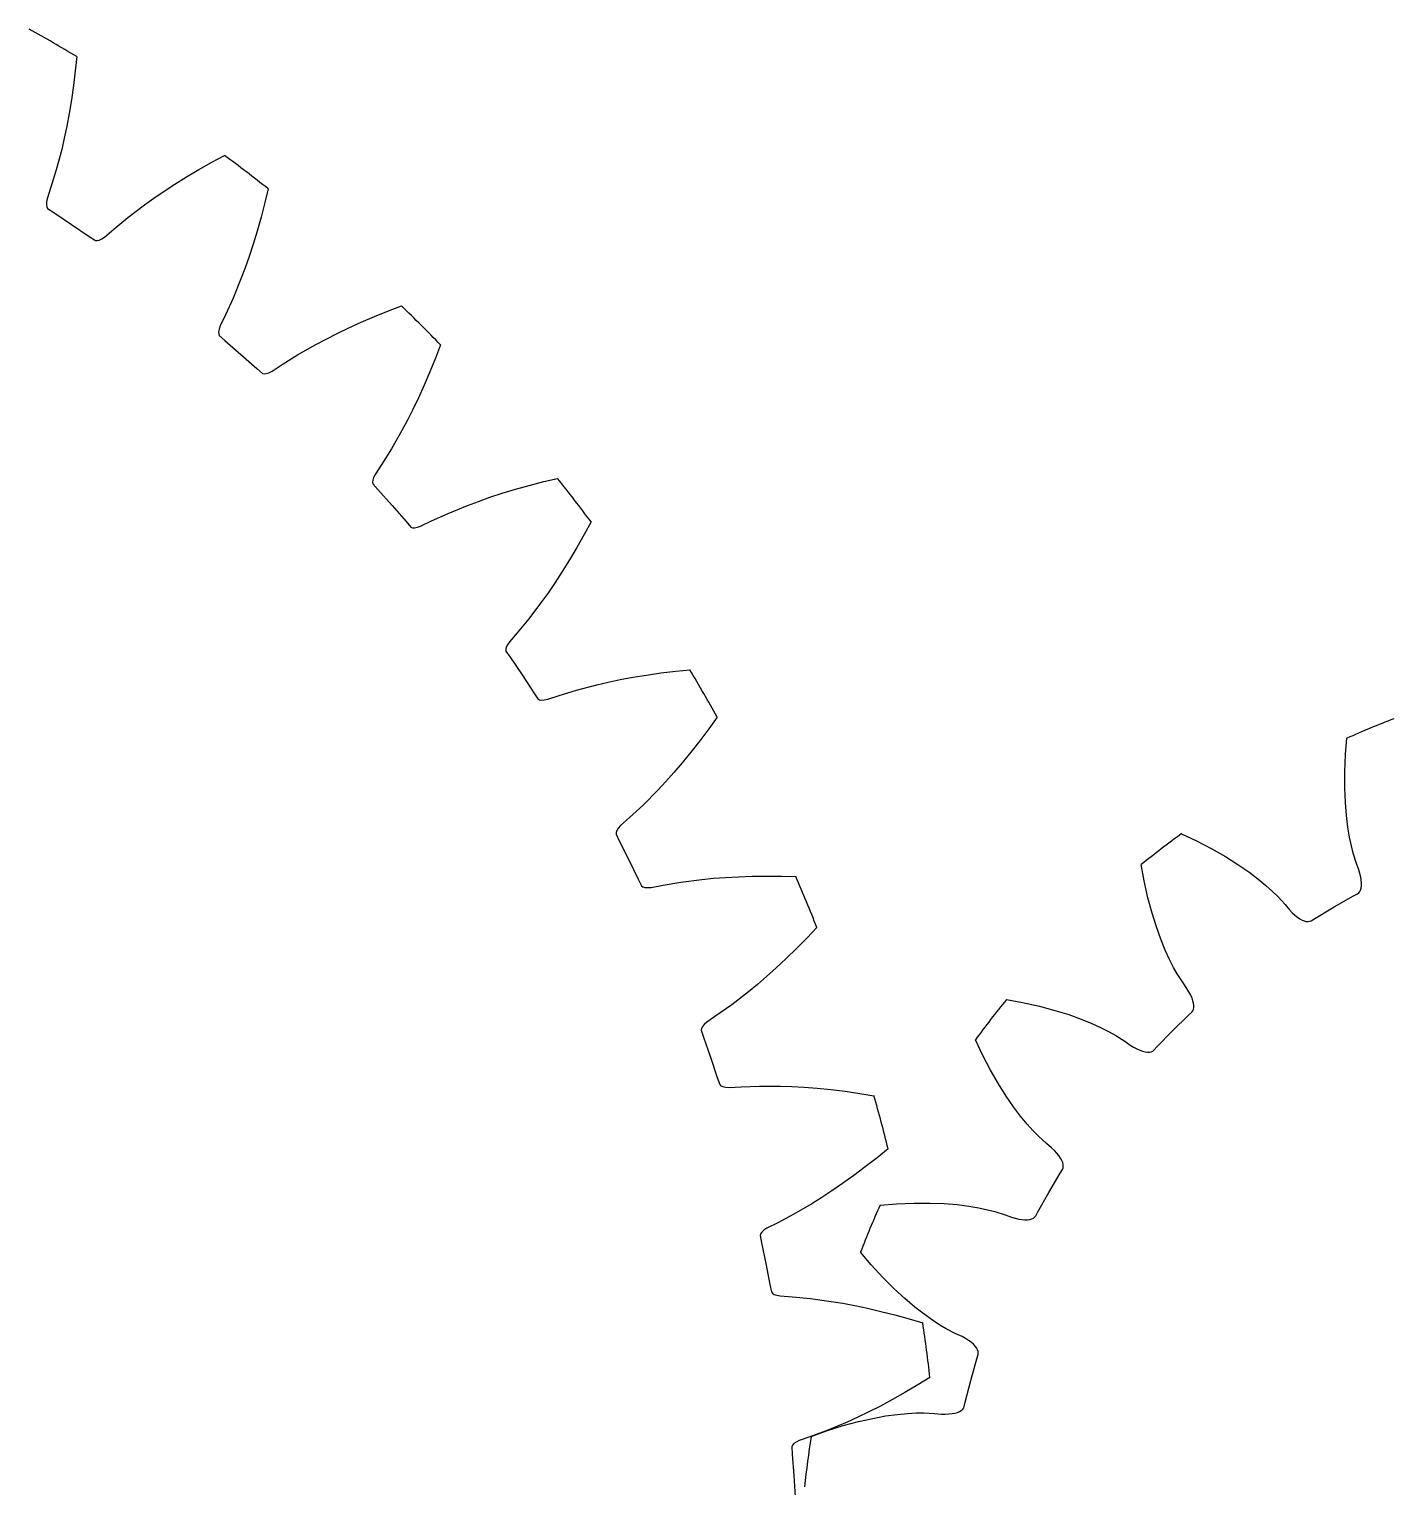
# Model space of a CAD drawing. Extents: x -37 to 73, y -37 to 37.
# Drawn here: x 18.25 to 47.04, y 2.01 to 32.76 of the extents above; entities that cross this region are included whole.
import ezdxf

# ---------------------------------------------------------------- set-up
doc = ezdxf.new("R2010")
doc.units = 0

msp = doc.modelspace()

# ---------------------------------------------------------------- linework, layer by layer
at = {"layer": 'layer0'}
for p, q in [((46.016, 17.458), (46.045, 17.804)), ((46, 17.092), (46.016, 17.458)), ((46, 16.757), (46, 17.092)), ((46.013, 16.451), (46, 16.757)), ((46.035, 16.176), (46.013, 16.451)), ((46.066, 15.931), (46.035, 16.176)), ((42.559, 15.791), (42.873, 15.643)), ((46.102, 15.717), (46.066, 15.931)), ((46.141, 15.534), (46.102, 15.717)), ((42.873, 15.643), (43.197, 15.474)), ((43.197, 15.474), (43.488, 15.306)), ((46.18, 15.38), (46.141, 15.534)), ((46.249, 15.164), (46.18, 15.38)), ((41.77, 14.797), (41.708, 15.138)), ((43.488, 15.306), (43.747, 15.143)), ((43.747, 15.143), (43.974, 14.986)), ((46.299, 15.029), (46.249, 15.164)), ((41.849, 14.44), (41.77, 14.797)), ((43.974, 14.986), (44.17, 14.837)), ((44.17, 14.837), (44.338, 14.699)), ((46.322, 14.95), (46.299, 15.029)), ((46.339, 14.876), (46.322, 14.95)), ((46.35, 14.809), (46.339, 14.876)), ((46.354, 14.747), (46.35, 14.809)), ((44.338, 14.699), (44.477, 14.573)), ((44.477, 14.573), (44.59, 14.463)), ((44.59, 14.463), (44.743, 14.295)), ((45.775, 14.246), (46.188, 14.477)), ((46.188, 14.477), (46.269, 14.52)), ((46.269, 14.52), (46.295, 14.54)), ((46.295, 14.54), (46.317, 14.568)), ((46.317, 14.568), (46.334, 14.602)), ((46.334, 14.602), (46.346, 14.644)), ((46.346, 14.644), (46.353, 14.692)), ((46.353, 14.692), (46.354, 14.747)), ((41.936, 14.115), (41.849, 14.44)), ((44.743, 14.295), (44.835, 14.184)), ((44.835, 14.184), (44.892, 14.124)), ((45.369, 14.004), (45.775, 14.246)), ((42.027, 13.823), (41.936, 14.115)), ((44.892, 14.124), (44.947, 14.073)), ((44.947, 14.073), (45.001, 14.03)), ((45.001, 14.03), (45.051, 13.995)), ((45.051, 13.995), (45.1, 13.969)), ((45.1, 13.969), (45.145, 13.95)), ((45.145, 13.95), (45.187, 13.94)), ((45.187, 13.94), (45.226, 13.938)), ((45.226, 13.938), (45.26, 13.943)), ((45.26, 13.943), (45.29, 13.955)), ((45.29, 13.955), (45.369, 14.004)), ((42.12, 13.563), (42.027, 13.823)), ((42.213, 13.335), (42.12, 13.563)), ((42.303, 13.138), (42.213, 13.335)), ((42.388, 12.97), (42.303, 13.138)), ((42.465, 12.832), (42.388, 12.97)), ((42.588, 12.641), (42.465, 12.832)), ((42.671, 12.524), (42.588, 12.641)), ((42.714, 12.453), (42.671, 12.524)), ((42.75, 12.387), (42.714, 12.453)), ((42.778, 12.324), (42.75, 12.387)), ((42.798, 12.266), (42.778, 12.324)), ((38.862, 12.292), (39.203, 12.23)), ((39.203, 12.23), (39.56, 12.151)), ((39.56, 12.151), (39.885, 12.064)), ((39.885, 12.064), (40.177, 11.973)), ((42.707, 11.962), (42.775, 12.025)), ((42.775, 12.025), (42.795, 12.051)), ((42.795, 12.051), (42.808, 12.083)), ((42.811, 12.212), (42.798, 12.266)), ((42.808, 12.083), (42.816, 12.121)), ((42.817, 12.164), (42.811, 12.212)), ((42.816, 12.121), (42.817, 12.164)), ((40.177, 11.973), (40.437, 11.88)), ((40.437, 11.88), (40.665, 11.787)), ((40.665, 11.787), (40.862, 11.697)), ((40.862, 11.697), (41.03, 11.612)), ((42.368, 11.632), (42.707, 11.962)), ((38.357, 11.127), (38.209, 11.441)), ((41.03, 11.612), (41.168, 11.535)), ((41.168, 11.535), (41.359, 11.412)), ((41.359, 11.412), (41.476, 11.329)), ((42.038, 11.293), (42.368, 11.632)), ((38.526, 10.803), (38.357, 11.127)), ((41.476, 11.329), (41.547, 11.286)), ((41.547, 11.286), (41.613, 11.25)), ((41.613, 11.25), (41.676, 11.222)), ((41.676, 11.222), (41.734, 11.202)), ((41.734, 11.202), (41.788, 11.189)), ((41.788, 11.189), (41.836, 11.183)), ((41.836, 11.183), (41.879, 11.184)), ((41.879, 11.184), (41.917, 11.192)), ((41.917, 11.192), (41.949, 11.205)), ((41.949, 11.205), (41.975, 11.225)), ((41.975, 11.225), (42.038, 11.293)), ((38.694, 10.512), (38.526, 10.803)), ((38.857, 10.253), (38.694, 10.512)), ((39.014, 10.026), (38.857, 10.253)), ((39.163, 9.83), (39.014, 10.026)), ((39.301, 9.662), (39.163, 9.83)), ((39.427, 9.523), (39.301, 9.662)), ((39.537, 9.41), (39.427, 9.523)), ((39.705, 9.257), (39.537, 9.41)), ((39.816, 9.165), (39.705, 9.257)), ((39.876, 9.108), (39.816, 9.165)), ((39.927, 9.053), (39.876, 9.108)), ((39.97, 8.999), (39.927, 9.053)), ((40.005, 8.949), (39.97, 8.999)), ((40.031, 8.9), (40.005, 8.949)), ((39.754, 8.225), (39.996, 8.631)), ((39.996, 8.631), (40.045, 8.71)), ((40.05, 8.855), (40.031, 8.9)), ((40.045, 8.71), (40.057, 8.74)), ((40.06, 8.813), (40.05, 8.855)), ((40.057, 8.74), (40.062, 8.774)), ((40.062, 8.774), (40.06, 8.813)), ((36.542, 7.984), (36.908, 8)), ((36.908, 8), (37.243, 8)), ((37.243, 8), (37.549, 7.987)), ((39.523, 7.812), (39.754, 8.225)), ((36.196, 7.955), (36.542, 7.984)), ((37.549, 7.987), (37.824, 7.965)), ((37.824, 7.965), (38.069, 7.934)), ((38.069, 7.934), (38.283, 7.898)), ((38.283, 7.898), (38.466, 7.859)), ((38.466, 7.859), (38.62, 7.82)), ((38.62, 7.82), (38.836, 7.751)), ((38.836, 7.751), (38.971, 7.701)), ((38.971, 7.701), (39.05, 7.678)), ((39.432, 7.683), (39.46, 7.705)), ((39.46, 7.705), (39.48, 7.731)), ((39.48, 7.731), (39.523, 7.812)), ((39.05, 7.678), (39.124, 7.661)), ((39.124, 7.661), (39.191, 7.65)), ((39.191, 7.65), (39.253, 7.646)), ((39.253, 7.646), (39.308, 7.647)), ((39.308, 7.647), (39.356, 7.654)), ((39.356, 7.654), (39.398, 7.666)), ((39.398, 7.666), (39.432, 7.683)), ((36.01, 6.699), (35.786, 6.964)), ((36.257, 6.43), (36.01, 6.699)), ((36.494, 6.192), (36.257, 6.43)), ((36.72, 5.985), (36.494, 6.192)), ((36.93, 5.806), (36.72, 5.985)), ((37.125, 5.655), (36.93, 5.806)), ((37.301, 5.529), (37.125, 5.655)), ((37.459, 5.426), (37.301, 5.529)), ((37.595, 5.346), (37.459, 5.426)), ((37.797, 5.242), (37.595, 5.346)), ((37.927, 5.181), (37.797, 5.242)), ((38, 5.142), (37.927, 5.181)), ((38.064, 5.102), (38, 5.142)), ((38.119, 5.062), (38.064, 5.102)), ((38.166, 5.021), (38.119, 5.062)), ((38.204, 4.982), (38.166, 5.021)), ((38.233, 4.943), (38.204, 4.982)), ((38.254, 4.905), (38.233, 4.943)), ((38.111, 4.258), (38.239, 4.713)), ((38.239, 4.713), (38.266, 4.801)), ((38.266, 4.868), (38.254, 4.905)), ((38.27, 4.834), (38.266, 4.868)), ((38.266, 4.801), (38.27, 4.834)), ((37.995, 3.799), (38.111, 4.258)), ((37.961, 3.679), (37.974, 3.709)), ((37.974, 3.709), (37.995, 3.799)), ((35.419, 3.303), (35.744, 3.39)), ((35.744, 3.39), (36.042, 3.457)), ((36.042, 3.457), (36.314, 3.507)), ((36.314, 3.507), (36.558, 3.54)), ((36.558, 3.54), (36.774, 3.561)), ((36.774, 3.561), (36.962, 3.571)), ((36.962, 3.571), (37.12, 3.573)), ((37.12, 3.573), (37.346, 3.562)), ((37.346, 3.562), (37.49, 3.549)), ((37.49, 3.549), (37.572, 3.547)), ((37.572, 3.547), (37.648, 3.55)), ((37.648, 3.55), (37.716, 3.557)), ((37.716, 3.557), (37.776, 3.569)), ((37.776, 3.569), (37.829, 3.584)), ((37.829, 3.584), (37.874, 3.603)), ((37.874, 3.603), (37.911, 3.625)), ((37.911, 3.625), (37.94, 3.651)), ((37.94, 3.651), (37.961, 3.679)), ((34.744, 3.076), (35.07, 3.193)), ((35.07, 3.193), (35.419, 3.303))]:
    msp.add_line(p, q, dxfattribs=at)
for start, end in [(110.9236, 114.0764), (125.9236, 129.0764), (140.9236, 144.0764), (155.9236, 159.0764), (170.9236, 174.0764)]:
    msp.add_arc((54, 0), 19.5, start, end, dxfattribs=at)
at = {"layer": 'layer1'}
for p, q in [((19.25, 32.182), (19.219, 31.885)), ((19.219, 31.885), (19.181, 31.57)), ((19.181, 31.57), (19.137, 31.27)), ((19.137, 31.27), (19.09, 30.984)), ((19.09, 30.984), (19.04, 30.716)), ((18.987, 30.463), (18.932, 30.224)), ((19.04, 30.716), (18.987, 30.463)), ((18.932, 30.224), (18.819, 29.796)), ((21.826, 29.802), (22.103, 29.958)), ((22.103, 29.958), (22.366, 30.1)), ((18.819, 29.796), (18.706, 29.429)), ((21.32, 29.494), (21.566, 29.647)), ((21.566, 29.647), (21.826, 29.802)), ((18.706, 29.429), (18.625, 29.185)), ((20.878, 29.2), (21.092, 29.345)), ((21.092, 29.345), (21.32, 29.494)), ((23.286, 29.394), (23.217, 29.104)), ((18.612, 29.114), (18.609, 29.056)), ((18.609, 29.056), (18.617, 29.011)), ((18.625, 29.185), (18.612, 29.114)), ((18.617, 29.011), (18.634, 28.978)), ((18.634, 28.978), (18.763, 28.892)), ((20.326, 28.789), (20.679, 29.057)), ((20.679, 29.057), (20.878, 29.2)), ((23.217, 29.104), (23.137, 28.796)), ((18.763, 28.892), (19.139, 28.644)), ((19.139, 28.644), (19.513, 28.391)), ((20.031, 28.544), (20.326, 28.789)), ((23.137, 28.796), (23.055, 28.504)), ((19.513, 28.391), (19.642, 28.305)), ((19.642, 28.305), (19.678, 28.301)), ((19.678, 28.301), (19.723, 28.312)), ((19.723, 28.312), (19.776, 28.336)), ((19.776, 28.336), (19.836, 28.376)), ((19.836, 28.376), (20.031, 28.544)), ((23.055, 28.504), (22.971, 28.228)), ((22.971, 28.228), (22.886, 27.968)), ((22.801, 27.724), (22.715, 27.494)), ((22.886, 27.968), (22.801, 27.724)), ((22.715, 27.494), (22.547, 27.084)), ((22.547, 27.084), (22.387, 26.736)), ((25.53, 26.698), (25.824, 26.817)), ((25.824, 26.817), (26.103, 26.923)), ((22.275, 26.504), (22.253, 26.436)), ((22.387, 26.736), (22.275, 26.504)), ((24.742, 26.341), (24.988, 26.459)), ((24.988, 26.459), (25.251, 26.578)), ((25.251, 26.578), (25.53, 26.698)), ((22.253, 26.436), (22.242, 26.378)), ((22.242, 26.378), (22.244, 26.332)), ((22.244, 26.332), (22.257, 26.298)), ((22.257, 26.298), (22.373, 26.196)), ((22.373, 26.196), (22.714, 25.901)), ((24.294, 26.11), (24.511, 26.225)), ((24.511, 26.225), (24.742, 26.341)), ((22.714, 25.901), (23.052, 25.601)), ((23.585, 25.685), (23.91, 25.889)), ((23.91, 25.889), (24.294, 26.11)), ((26.923, 26.103), (26.817, 25.824)), ((23.052, 25.601), (23.168, 25.499)), ((23.305, 25.513), (23.37, 25.544)), ((23.37, 25.544), (23.585, 25.685)), ((26.698, 25.53), (26.578, 25.251)), ((26.817, 25.824), (26.698, 25.53)), ((23.168, 25.499), (23.204, 25.491)), ((23.204, 25.491), (23.249, 25.495)), ((23.249, 25.495), (23.305, 25.513)), ((26.578, 25.251), (26.459, 24.988)), ((26.459, 24.988), (26.341, 24.742)), ((26.341, 24.742), (26.225, 24.511)), ((26.11, 24.294), (25.889, 23.91)), ((26.225, 24.511), (26.11, 24.294)), ((25.889, 23.91), (25.685, 23.585)), ((25.544, 23.37), (25.513, 23.305)), ((25.685, 23.585), (25.544, 23.37)), ((25.495, 23.249), (25.491, 23.204)), ((25.491, 23.204), (25.499, 23.168)), ((25.513, 23.305), (25.495, 23.249)), ((25.499, 23.168), (25.601, 23.052)), ((28.504, 23.055), (28.796, 23.137)), ((28.796, 23.137), (29.104, 23.217)), ((29.104, 23.217), (29.394, 23.286)), ((25.601, 23.052), (25.901, 22.714)), ((27.494, 22.715), (27.724, 22.801)), ((27.724, 22.801), (27.968, 22.886)), ((27.968, 22.886), (28.228, 22.971)), ((28.228, 22.971), (28.504, 23.055)), ((25.901, 22.714), (26.196, 22.373)), ((26.736, 22.387), (27.084, 22.547)), ((27.084, 22.547), (27.494, 22.715)), ((26.196, 22.373), (26.298, 22.257)), ((26.298, 22.257), (26.332, 22.244)), ((26.332, 22.244), (26.378, 22.242)), ((26.378, 22.242), (26.436, 22.253)), ((26.436, 22.253), (26.504, 22.275)), ((26.504, 22.275), (26.736, 22.387)), ((30.1, 22.366), (29.958, 22.103)), ((29.958, 22.103), (29.802, 21.826)), ((29.647, 21.566), (29.494, 21.32)), ((29.802, 21.826), (29.647, 21.566)), ((29.494, 21.32), (29.345, 21.092)), ((29.345, 21.092), (29.2, 20.878)), ((29.057, 20.679), (28.789, 20.326)), ((29.2, 20.878), (29.057, 20.679)), ((28.789, 20.326), (28.544, 20.031)), ((28.544, 20.031), (28.376, 19.836)), ((28.312, 19.723), (28.301, 19.678)), ((28.336, 19.776), (28.312, 19.723)), ((28.376, 19.836), (28.336, 19.776)), ((28.301, 19.678), (28.305, 19.642)), ((28.305, 19.642), (28.391, 19.513)), ((28.391, 19.513), (28.644, 19.139)), ((28.644, 19.139), (28.892, 18.763)), ((30.716, 19.04), (30.984, 19.09)), ((30.984, 19.09), (31.27, 19.137)), ((31.27, 19.137), (31.57, 19.181)), ((31.57, 19.181), (31.885, 19.219)), ((31.885, 19.219), (32.182, 19.25)), ((28.892, 18.763), (28.978, 18.634)), ((29.429, 18.706), (29.796, 18.819)), ((29.796, 18.819), (30.224, 18.932)), ((30.224, 18.932), (30.463, 18.987)), ((30.463, 18.987), (30.716, 19.04)), ((28.978, 18.634), (29.011, 18.617)), ((29.011, 18.617), (29.056, 18.609)), ((29.056, 18.609), (29.114, 18.612)), ((29.114, 18.612), (29.185, 18.625)), ((29.185, 18.625), (29.429, 18.706)), ((32.762, 18.246), (32.587, 18.004)), ((32.587, 18.004), (32.396, 17.75)), ((32.396, 17.75), (32.208, 17.512)), ((32.025, 17.288), (31.847, 17.081)), ((32.208, 17.512), (32.025, 17.288)), ((31.847, 17.081), (31.675, 16.888)), ((31.508, 16.709), (31.196, 16.394)), ((31.675, 16.888), (31.508, 16.709)), ((31.196, 16.394), (30.914, 16.134)), ((30.914, 16.134), (30.722, 15.962)), ((30.628, 15.816), (30.627, 15.779)), ((30.627, 15.779), (30.695, 15.64)), ((30.644, 15.859), (30.628, 15.816)), ((30.675, 15.908), (30.644, 15.859)), ((30.722, 15.962), (30.675, 15.908)), ((30.695, 15.64), (30.897, 15.237)), ((30.897, 15.237), (31.094, 14.831)), ((31.094, 14.831), (31.163, 14.692)), ((31.619, 14.705), (31.997, 14.769)), ((31.997, 14.769), (32.437, 14.825)), ((32.437, 14.825), (32.681, 14.849)), ((32.681, 14.849), (32.939, 14.868)), ((32.939, 14.868), (33.211, 14.883)), ((33.211, 14.883), (33.5, 14.892)), ((33.5, 14.892), (33.803, 14.896)), ((33.803, 14.896), (34.121, 14.893)), ((34.121, 14.893), (34.42, 14.884)), ((31.163, 14.692), (31.192, 14.671)), ((31.192, 14.671), (31.236, 14.657)), ((31.236, 14.657), (31.294, 14.652)), ((31.294, 14.652), (31.366, 14.657)), ((31.366, 14.657), (31.619, 14.705)), ((34.658, 13.596), (34.435, 13.369)), ((34.863, 13.813), (34.658, 13.596)), ((34.435, 13.369), (34.218, 13.158)), ((34.007, 12.96), (33.804, 12.778)), ((34.218, 13.158), (34.007, 12.96)), ((33.608, 12.609), (33.419, 12.453)), ((33.804, 12.778), (33.608, 12.609)), ((33.419, 12.453), (33.069, 12.182)), ((33.069, 12.182), (32.756, 11.96)), ((32.452, 11.723), (32.43, 11.682)), ((32.489, 11.768), (32.452, 11.723)), ((32.543, 11.815), (32.489, 11.768)), ((32.756, 11.96), (32.543, 11.815)), ((32.43, 11.682), (32.424, 11.646)), ((32.424, 11.646), (32.474, 11.5)), ((32.474, 11.5), (32.622, 11.074)), ((32.622, 11.074), (32.764, 10.645)), ((32.764, 10.645), (32.814, 10.499)), ((32.814, 10.499), (32.84, 10.474)), ((32.84, 10.474), (32.882, 10.455)), ((33.268, 10.452), (33.651, 10.466)), ((33.651, 10.466), (34.094, 10.464)), ((34.094, 10.464), (34.339, 10.456)), ((34.339, 10.456), (34.598, 10.441)), ((32.882, 10.455), (32.939, 10.442)), ((32.939, 10.442), (33.011, 10.437)), ((33.011, 10.437), (33.268, 10.452)), ((34.598, 10.441), (34.87, 10.42)), ((34.87, 10.42), (35.157, 10.392)), ((35.157, 10.392), (35.458, 10.356)), ((35.458, 10.356), (35.773, 10.312)), ((35.773, 10.312), (36.068, 10.264)), ((36.136, 8.956), (35.886, 8.76)), ((36.368, 9.145), (36.136, 8.956)), ((35.886, 8.76), (35.643, 8.579)), ((35.408, 8.41), (35.183, 8.256)), ((35.643, 8.579), (35.408, 8.41)), ((34.967, 8.115), (34.759, 7.985)), ((35.183, 8.256), (34.967, 8.115)), ((34.376, 7.762), (34.037, 7.583)), ((34.759, 7.985), (34.376, 7.762)), ((33.704, 7.387), (33.678, 7.35)), ((33.747, 7.426), (33.704, 7.387)), ((33.807, 7.467), (33.747, 7.426)), ((34.037, 7.583), (33.807, 7.467)), ((33.678, 7.35), (33.667, 7.315)), ((33.667, 7.315), (33.697, 7.163)), ((33.697, 7.163), (33.788, 6.721)), ((33.788, 6.721), (33.873, 6.278)), ((33.873, 6.278), (33.904, 6.126)), ((33.904, 6.126), (33.927, 6.098)), ((33.927, 6.098), (33.966, 6.073)), ((33.966, 6.073), (34.02, 6.053)), ((34.02, 6.053), (34.091, 6.039)), ((34.091, 6.039), (34.348, 6.02)), ((34.348, 6.02), (34.729, 5.984)), ((34.729, 5.984), (35.169, 5.925)), ((35.169, 5.925), (35.41, 5.884)), ((35.41, 5.884), (35.665, 5.836)), ((35.665, 5.836), (35.931, 5.78)), ((35.931, 5.78), (36.213, 5.714)), ((36.213, 5.714), (36.507, 5.639)), ((36.507, 5.639), (36.813, 5.554)), ((36.813, 5.554), (37.099, 5.469)), ((37.25, 4.319), (36.996, 4.163)), ((36.722, 4.001), (36.458, 3.853)), ((36.996, 4.163), (36.722, 4.001)), ((36.203, 3.717), (35.96, 3.593)), ((36.458, 3.853), (36.203, 3.717)), ((35.727, 3.481), (35.504, 3.379)), ((35.96, 3.593), (35.727, 3.481)), ((34.735, 3.075), (34.492, 2.99)), ((35.095, 3.208), (34.735, 3.075)), ((35.504, 3.379), (35.095, 3.208)), ((34.349, 2.891), (34.334, 2.857)), ((34.334, 2.857), (34.344, 2.703)), ((34.38, 2.925), (34.349, 2.891)), ((34.428, 2.958), (34.38, 2.925)), ((34.492, 2.99), (34.428, 2.958)), ((34.344, 2.703), (34.376, 2.253)), ((34.376, 2.253), (34.403, 1.803))]:
    msp.add_line(p, q, dxfattribs=at)
for start, end in [(59.1144, 60.8856), (51.6144, 53.3856), (44.1144, 45.8856), (36.6144, 38.3856), (29.1144, 30.8856), (21.6144, 23.3856), (14.1144, 15.8856), (6.6144, 8.3856)]:
    msp.add_arc((0, 0), 37.5, start, end, dxfattribs=at)
at = {"layer": 'layer2'}
for p, q in [((46.016, 17.458), (46.045, 17.804)), ((46, 17.092), (46.016, 17.458)), ((46, 16.757), (46, 17.092)), ((46.013, 16.451), (46, 16.757)), ((46.035, 16.176), (46.013, 16.451)), ((46.066, 15.931), (46.035, 16.176)), ((42.559, 15.791), (42.873, 15.643)), ((46.102, 15.717), (46.066, 15.931)), ((46.141, 15.534), (46.102, 15.717)), ((42.873, 15.643), (43.197, 15.474)), ((43.197, 15.474), (43.488, 15.306)), ((46.18, 15.38), (46.141, 15.534)), ((46.249, 15.164), (46.18, 15.38)), ((41.77, 14.797), (41.708, 15.138)), ((43.488, 15.306), (43.747, 15.143)), ((43.747, 15.143), (43.974, 14.986)), ((46.299, 15.029), (46.249, 15.164)), ((41.849, 14.44), (41.77, 14.797)), ((43.974, 14.986), (44.17, 14.837)), ((44.17, 14.837), (44.338, 14.699)), ((46.322, 14.95), (46.299, 15.029)), ((46.339, 14.876), (46.322, 14.95)), ((46.35, 14.809), (46.339, 14.876)), ((46.354, 14.747), (46.35, 14.809)), ((44.338, 14.699), (44.477, 14.573)), ((44.477, 14.573), (44.59, 14.463)), ((44.59, 14.463), (44.743, 14.295)), ((45.775, 14.246), (46.188, 14.477)), ((46.188, 14.477), (46.269, 14.52)), ((46.269, 14.52), (46.295, 14.54)), ((46.295, 14.54), (46.317, 14.568)), ((46.317, 14.568), (46.334, 14.602)), ((46.334, 14.602), (46.346, 14.644)), ((46.346, 14.644), (46.353, 14.692)), ((46.353, 14.692), (46.354, 14.747)), ((41.936, 14.115), (41.849, 14.44)), ((44.743, 14.295), (44.835, 14.184)), ((44.835, 14.184), (44.892, 14.124)), ((45.369, 14.004), (45.775, 14.246)), ((42.027, 13.823), (41.936, 14.115)), ((44.892, 14.124), (44.947, 14.073)), ((44.947, 14.073), (45.001, 14.03)), ((45.001, 14.03), (45.051, 13.995)), ((45.051, 13.995), (45.1, 13.969)), ((45.1, 13.969), (45.145, 13.95)), ((45.145, 13.95), (45.187, 13.94)), ((45.187, 13.94), (45.226, 13.938)), ((45.226, 13.938), (45.26, 13.943)), ((45.26, 13.943), (45.29, 13.955)), ((45.29, 13.955), (45.369, 14.004)), ((42.12, 13.563), (42.027, 13.823)), ((42.213, 13.335), (42.12, 13.563)), ((42.303, 13.138), (42.213, 13.335)), ((42.388, 12.97), (42.303, 13.138)), ((42.465, 12.832), (42.388, 12.97)), ((42.588, 12.641), (42.465, 12.832)), ((42.671, 12.524), (42.588, 12.641)), ((42.714, 12.453), (42.671, 12.524)), ((42.75, 12.387), (42.714, 12.453)), ((42.778, 12.324), (42.75, 12.387)), ((42.798, 12.266), (42.778, 12.324)), ((38.862, 12.292), (39.203, 12.23)), ((39.203, 12.23), (39.56, 12.151)), ((39.56, 12.151), (39.885, 12.064)), ((39.885, 12.064), (40.177, 11.973)), ((42.707, 11.962), (42.775, 12.025)), ((42.775, 12.025), (42.795, 12.051)), ((42.795, 12.051), (42.808, 12.083)), ((42.811, 12.212), (42.798, 12.266)), ((42.808, 12.083), (42.816, 12.121)), ((42.817, 12.164), (42.811, 12.212)), ((42.816, 12.121), (42.817, 12.164)), ((40.177, 11.973), (40.437, 11.88)), ((40.437, 11.88), (40.665, 11.787)), ((40.665, 11.787), (40.862, 11.697)), ((40.862, 11.697), (41.03, 11.612)), ((42.368, 11.632), (42.707, 11.962)), ((38.357, 11.127), (38.209, 11.441)), ((41.03, 11.612), (41.168, 11.535)), ((41.168, 11.535), (41.359, 11.412)), ((41.359, 11.412), (41.476, 11.329)), ((42.038, 11.293), (42.368, 11.632)), ((38.526, 10.803), (38.357, 11.127)), ((41.476, 11.329), (41.547, 11.286)), ((41.547, 11.286), (41.613, 11.25)), ((41.613, 11.25), (41.676, 11.222)), ((41.676, 11.222), (41.734, 11.202)), ((41.734, 11.202), (41.788, 11.189)), ((41.788, 11.189), (41.836, 11.183)), ((41.836, 11.183), (41.879, 11.184)), ((41.879, 11.184), (41.917, 11.192)), ((41.917, 11.192), (41.949, 11.205)), ((41.949, 11.205), (41.975, 11.225)), ((41.975, 11.225), (42.038, 11.293)), ((38.694, 10.512), (38.526, 10.803)), ((38.857, 10.253), (38.694, 10.512)), ((39.014, 10.026), (38.857, 10.253)), ((39.163, 9.83), (39.014, 10.026)), ((39.301, 9.662), (39.163, 9.83)), ((39.427, 9.523), (39.301, 9.662)), ((39.537, 9.41), (39.427, 9.523)), ((39.705, 9.257), (39.537, 9.41)), ((39.816, 9.165), (39.705, 9.257)), ((39.876, 9.108), (39.816, 9.165)), ((39.927, 9.053), (39.876, 9.108)), ((39.97, 8.999), (39.927, 9.053)), ((40.005, 8.949), (39.97, 8.999)), ((40.031, 8.9), (40.005, 8.949)), ((39.754, 8.225), (39.996, 8.631)), ((39.996, 8.631), (40.045, 8.71)), ((40.05, 8.855), (40.031, 8.9)), ((40.045, 8.71), (40.057, 8.74)), ((40.06, 8.813), (40.05, 8.855)), ((40.057, 8.74), (40.062, 8.774)), ((40.062, 8.774), (40.06, 8.813)), ((36.542, 7.984), (36.908, 8)), ((36.908, 8), (37.243, 8)), ((37.243, 8), (37.549, 7.987)), ((39.523, 7.812), (39.754, 8.225)), ((36.196, 7.955), (36.542, 7.984)), ((37.549, 7.987), (37.824, 7.965)), ((37.824, 7.965), (38.069, 7.934)), ((38.069, 7.934), (38.283, 7.898)), ((38.283, 7.898), (38.466, 7.859)), ((38.466, 7.859), (38.62, 7.82)), ((38.62, 7.82), (38.836, 7.751)), ((38.836, 7.751), (38.971, 7.701)), ((38.971, 7.701), (39.05, 7.678)), ((39.432, 7.683), (39.46, 7.705)), ((39.46, 7.705), (39.48, 7.731)), ((39.48, 7.731), (39.523, 7.812)), ((39.05, 7.678), (39.124, 7.661)), ((39.124, 7.661), (39.191, 7.65)), ((39.191, 7.65), (39.253, 7.646)), ((39.253, 7.646), (39.308, 7.647)), ((39.308, 7.647), (39.356, 7.654)), ((39.356, 7.654), (39.398, 7.666)), ((39.398, 7.666), (39.432, 7.683)), ((36.01, 6.699), (35.786, 6.964)), ((36.257, 6.43), (36.01, 6.699)), ((36.494, 6.192), (36.257, 6.43)), ((36.72, 5.985), (36.494, 6.192)), ((36.93, 5.806), (36.72, 5.985)), ((37.125, 5.655), (36.93, 5.806)), ((37.301, 5.529), (37.125, 5.655)), ((37.459, 5.426), (37.301, 5.529)), ((37.595, 5.346), (37.459, 5.426)), ((37.797, 5.242), (37.595, 5.346)), ((37.927, 5.181), (37.797, 5.242)), ((38, 5.142), (37.927, 5.181)), ((38.064, 5.102), (38, 5.142)), ((38.119, 5.062), (38.064, 5.102)), ((38.166, 5.021), (38.119, 5.062)), ((38.204, 4.982), (38.166, 5.021)), ((38.233, 4.943), (38.204, 4.982)), ((38.254, 4.905), (38.233, 4.943)), ((38.111, 4.258), (38.239, 4.713)), ((38.239, 4.713), (38.266, 4.801)), ((38.266, 4.868), (38.254, 4.905)), ((38.27, 4.834), (38.266, 4.868)), ((38.266, 4.801), (38.27, 4.834)), ((37.995, 3.799), (38.111, 4.258)), ((37.961, 3.679), (37.974, 3.709)), ((37.974, 3.709), (37.995, 3.799)), ((35.419, 3.303), (35.744, 3.39)), ((35.744, 3.39), (36.042, 3.457)), ((36.042, 3.457), (36.314, 3.507)), ((36.314, 3.507), (36.558, 3.54)), ((36.558, 3.54), (36.774, 3.561)), ((36.774, 3.561), (36.962, 3.571)), ((36.962, 3.571), (37.12, 3.573)), ((37.12, 3.573), (37.346, 3.562)), ((37.346, 3.562), (37.49, 3.549)), ((37.49, 3.549), (37.572, 3.547)), ((37.572, 3.547), (37.648, 3.55)), ((37.648, 3.55), (37.716, 3.557)), ((37.716, 3.557), (37.776, 3.569)), ((37.776, 3.569), (37.829, 3.584)), ((37.829, 3.584), (37.874, 3.603)), ((37.874, 3.603), (37.911, 3.625)), ((37.911, 3.625), (37.94, 3.651)), ((37.94, 3.651), (37.961, 3.679)), ((34.744, 3.076), (35.07, 3.193)), ((35.07, 3.193), (35.419, 3.303))]:
    msp.add_line(p, q, dxfattribs=at)
for start, end in [(110.9236, 114.0764), (125.9236, 129.0764), (140.9236, 144.0764), (155.9236, 159.0764), (170.9236, 174.0764)]:
    msp.add_arc((54, 0), 19.5, start, end, dxfattribs=at)
at = {"layer": 'layer3'}
for p, q in [((19.25, 32.182), (19.219, 31.885)), ((19.219, 31.885), (19.181, 31.57)), ((19.181, 31.57), (19.137, 31.27)), ((19.137, 31.27), (19.09, 30.984)), ((19.09, 30.984), (19.04, 30.716)), ((18.987, 30.463), (18.932, 30.224)), ((19.04, 30.716), (18.987, 30.463)), ((18.932, 30.224), (18.819, 29.796)), ((21.826, 29.802), (22.103, 29.958)), ((22.103, 29.958), (22.366, 30.1)), ((18.819, 29.796), (18.706, 29.429)), ((21.32, 29.494), (21.566, 29.647)), ((21.566, 29.647), (21.826, 29.802)), ((18.706, 29.429), (18.625, 29.185)), ((20.878, 29.2), (21.092, 29.345)), ((21.092, 29.345), (21.32, 29.494)), ((23.286, 29.394), (23.217, 29.104)), ((18.612, 29.114), (18.609, 29.056)), ((18.609, 29.056), (18.617, 29.011)), ((18.625, 29.185), (18.612, 29.114)), ((18.617, 29.011), (18.634, 28.978)), ((18.634, 28.978), (18.763, 28.892)), ((20.326, 28.789), (20.679, 29.057)), ((20.679, 29.057), (20.878, 29.2)), ((23.217, 29.104), (23.137, 28.796)), ((18.763, 28.892), (19.139, 28.644)), ((19.139, 28.644), (19.513, 28.391)), ((20.031, 28.544), (20.326, 28.789)), ((23.137, 28.796), (23.055, 28.504)), ((19.513, 28.391), (19.642, 28.305)), ((19.642, 28.305), (19.678, 28.301)), ((19.678, 28.301), (19.723, 28.312)), ((19.723, 28.312), (19.776, 28.336)), ((19.776, 28.336), (19.836, 28.376)), ((19.836, 28.376), (20.031, 28.544)), ((23.055, 28.504), (22.971, 28.228)), ((22.971, 28.228), (22.886, 27.968)), ((22.801, 27.724), (22.715, 27.494)), ((22.886, 27.968), (22.801, 27.724)), ((22.715, 27.494), (22.547, 27.084)), ((22.547, 27.084), (22.387, 26.736)), ((25.53, 26.698), (25.824, 26.817)), ((25.824, 26.817), (26.103, 26.923)), ((22.275, 26.504), (22.253, 26.436)), ((22.387, 26.736), (22.275, 26.504)), ((24.742, 26.341), (24.988, 26.459)), ((24.988, 26.459), (25.251, 26.578)), ((25.251, 26.578), (25.53, 26.698)), ((22.253, 26.436), (22.242, 26.378)), ((22.242, 26.378), (22.244, 26.332)), ((22.244, 26.332), (22.257, 26.298)), ((22.257, 26.298), (22.373, 26.196)), ((22.373, 26.196), (22.714, 25.901)), ((24.294, 26.11), (24.511, 26.225)), ((24.511, 26.225), (24.742, 26.341)), ((22.714, 25.901), (23.052, 25.601)), ((23.585, 25.685), (23.91, 25.889)), ((23.91, 25.889), (24.294, 26.11)), ((26.923, 26.103), (26.817, 25.824)), ((23.052, 25.601), (23.168, 25.499)), ((23.305, 25.513), (23.37, 25.544)), ((23.37, 25.544), (23.585, 25.685)), ((26.698, 25.53), (26.578, 25.251)), ((26.817, 25.824), (26.698, 25.53)), ((23.168, 25.499), (23.204, 25.491)), ((23.204, 25.491), (23.249, 25.495)), ((23.249, 25.495), (23.305, 25.513)), ((26.578, 25.251), (26.459, 24.988)), ((26.459, 24.988), (26.341, 24.742)), ((26.341, 24.742), (26.225, 24.511)), ((26.11, 24.294), (25.889, 23.91)), ((26.225, 24.511), (26.11, 24.294)), ((25.889, 23.91), (25.685, 23.585)), ((25.544, 23.37), (25.513, 23.305)), ((25.685, 23.585), (25.544, 23.37)), ((25.495, 23.249), (25.491, 23.204)), ((25.491, 23.204), (25.499, 23.168)), ((25.513, 23.305), (25.495, 23.249)), ((25.499, 23.168), (25.601, 23.052)), ((28.504, 23.055), (28.796, 23.137)), ((28.796, 23.137), (29.104, 23.217)), ((29.104, 23.217), (29.394, 23.286)), ((25.601, 23.052), (25.901, 22.714)), ((27.494, 22.715), (27.724, 22.801)), ((27.724, 22.801), (27.968, 22.886)), ((27.968, 22.886), (28.228, 22.971)), ((28.228, 22.971), (28.504, 23.055)), ((25.901, 22.714), (26.196, 22.373)), ((26.736, 22.387), (27.084, 22.547)), ((27.084, 22.547), (27.494, 22.715)), ((26.196, 22.373), (26.298, 22.257)), ((26.298, 22.257), (26.332, 22.244)), ((26.332, 22.244), (26.378, 22.242)), ((26.378, 22.242), (26.436, 22.253)), ((26.436, 22.253), (26.504, 22.275)), ((26.504, 22.275), (26.736, 22.387)), ((30.1, 22.366), (29.958, 22.103)), ((29.958, 22.103), (29.802, 21.826)), ((29.647, 21.566), (29.494, 21.32)), ((29.802, 21.826), (29.647, 21.566)), ((29.494, 21.32), (29.345, 21.092)), ((29.345, 21.092), (29.2, 20.878)), ((29.057, 20.679), (28.789, 20.326)), ((29.2, 20.878), (29.057, 20.679)), ((28.789, 20.326), (28.544, 20.031)), ((28.544, 20.031), (28.376, 19.836)), ((28.312, 19.723), (28.301, 19.678)), ((28.336, 19.776), (28.312, 19.723)), ((28.376, 19.836), (28.336, 19.776)), ((28.301, 19.678), (28.305, 19.642)), ((28.305, 19.642), (28.391, 19.513)), ((28.391, 19.513), (28.644, 19.139)), ((28.644, 19.139), (28.892, 18.763)), ((30.716, 19.04), (30.984, 19.09)), ((30.984, 19.09), (31.27, 19.137)), ((31.27, 19.137), (31.57, 19.181)), ((31.57, 19.181), (31.885, 19.219)), ((31.885, 19.219), (32.182, 19.25)), ((28.892, 18.763), (28.978, 18.634)), ((29.429, 18.706), (29.796, 18.819)), ((29.796, 18.819), (30.224, 18.932)), ((30.224, 18.932), (30.463, 18.987)), ((30.463, 18.987), (30.716, 19.04)), ((28.978, 18.634), (29.011, 18.617)), ((29.011, 18.617), (29.056, 18.609)), ((29.056, 18.609), (29.114, 18.612)), ((29.114, 18.612), (29.185, 18.625)), ((29.185, 18.625), (29.429, 18.706)), ((32.762, 18.246), (32.587, 18.004)), ((32.587, 18.004), (32.396, 17.75)), ((32.396, 17.75), (32.208, 17.512)), ((32.025, 17.288), (31.847, 17.081)), ((32.208, 17.512), (32.025, 17.288)), ((31.847, 17.081), (31.675, 16.888)), ((31.508, 16.709), (31.196, 16.394)), ((31.675, 16.888), (31.508, 16.709)), ((31.196, 16.394), (30.914, 16.134)), ((30.914, 16.134), (30.722, 15.962)), ((30.628, 15.816), (30.627, 15.779)), ((30.627, 15.779), (30.695, 15.64)), ((30.644, 15.859), (30.628, 15.816)), ((30.675, 15.908), (30.644, 15.859)), ((30.722, 15.962), (30.675, 15.908)), ((30.695, 15.64), (30.897, 15.237)), ((30.897, 15.237), (31.094, 14.831)), ((31.094, 14.831), (31.163, 14.692)), ((31.619, 14.705), (31.997, 14.769)), ((31.997, 14.769), (32.437, 14.825)), ((32.437, 14.825), (32.681, 14.849)), ((32.681, 14.849), (32.939, 14.868)), ((32.939, 14.868), (33.211, 14.883)), ((33.211, 14.883), (33.5, 14.892)), ((33.5, 14.892), (33.803, 14.896)), ((33.803, 14.896), (34.121, 14.893)), ((34.121, 14.893), (34.42, 14.884)), ((31.163, 14.692), (31.192, 14.671)), ((31.192, 14.671), (31.236, 14.657)), ((31.236, 14.657), (31.294, 14.652)), ((31.294, 14.652), (31.366, 14.657)), ((31.366, 14.657), (31.619, 14.705)), ((34.658, 13.596), (34.435, 13.369)), ((34.863, 13.813), (34.658, 13.596)), ((34.435, 13.369), (34.218, 13.158)), ((34.007, 12.96), (33.804, 12.778)), ((34.218, 13.158), (34.007, 12.96)), ((33.608, 12.609), (33.419, 12.453)), ((33.804, 12.778), (33.608, 12.609)), ((33.419, 12.453), (33.069, 12.182)), ((33.069, 12.182), (32.756, 11.96)), ((32.452, 11.723), (32.43, 11.682)), ((32.489, 11.768), (32.452, 11.723)), ((32.543, 11.815), (32.489, 11.768)), ((32.756, 11.96), (32.543, 11.815)), ((32.43, 11.682), (32.424, 11.646)), ((32.424, 11.646), (32.474, 11.5)), ((32.474, 11.5), (32.622, 11.074)), ((32.622, 11.074), (32.764, 10.645)), ((32.764, 10.645), (32.814, 10.499)), ((32.814, 10.499), (32.84, 10.474)), ((32.84, 10.474), (32.882, 10.455)), ((33.268, 10.452), (33.651, 10.466)), ((33.651, 10.466), (34.094, 10.464)), ((34.094, 10.464), (34.339, 10.456)), ((34.339, 10.456), (34.598, 10.441)), ((32.882, 10.455), (32.939, 10.442)), ((32.939, 10.442), (33.011, 10.437)), ((33.011, 10.437), (33.268, 10.452)), ((34.598, 10.441), (34.87, 10.42)), ((34.87, 10.42), (35.157, 10.392)), ((35.157, 10.392), (35.458, 10.356)), ((35.458, 10.356), (35.773, 10.312)), ((35.773, 10.312), (36.068, 10.264)), ((36.136, 8.956), (35.886, 8.76)), ((36.368, 9.145), (36.136, 8.956)), ((35.886, 8.76), (35.643, 8.579)), ((35.408, 8.41), (35.183, 8.256)), ((35.643, 8.579), (35.408, 8.41)), ((34.967, 8.115), (34.759, 7.985)), ((35.183, 8.256), (34.967, 8.115)), ((34.376, 7.762), (34.037, 7.583)), ((34.759, 7.985), (34.376, 7.762)), ((33.704, 7.387), (33.678, 7.35)), ((33.747, 7.426), (33.704, 7.387)), ((33.807, 7.467), (33.747, 7.426)), ((34.037, 7.583), (33.807, 7.467)), ((33.678, 7.35), (33.667, 7.315)), ((33.667, 7.315), (33.697, 7.163)), ((33.697, 7.163), (33.788, 6.721)), ((33.788, 6.721), (33.873, 6.278)), ((33.873, 6.278), (33.904, 6.126)), ((33.904, 6.126), (33.927, 6.098)), ((33.927, 6.098), (33.966, 6.073)), ((33.966, 6.073), (34.02, 6.053)), ((34.02, 6.053), (34.091, 6.039)), ((34.091, 6.039), (34.348, 6.02)), ((34.348, 6.02), (34.729, 5.984)), ((34.729, 5.984), (35.169, 5.925)), ((35.169, 5.925), (35.41, 5.884)), ((35.41, 5.884), (35.665, 5.836)), ((35.665, 5.836), (35.931, 5.78)), ((35.931, 5.78), (36.213, 5.714)), ((36.213, 5.714), (36.507, 5.639)), ((36.507, 5.639), (36.813, 5.554)), ((36.813, 5.554), (37.099, 5.469)), ((37.25, 4.319), (36.996, 4.163)), ((36.722, 4.001), (36.458, 3.853)), ((36.996, 4.163), (36.722, 4.001)), ((36.203, 3.717), (35.96, 3.593)), ((36.458, 3.853), (36.203, 3.717)), ((35.727, 3.481), (35.504, 3.379)), ((35.96, 3.593), (35.727, 3.481)), ((34.735, 3.075), (34.492, 2.99)), ((35.095, 3.208), (34.735, 3.075)), ((35.504, 3.379), (35.095, 3.208)), ((34.349, 2.891), (34.334, 2.857)), ((34.334, 2.857), (34.344, 2.703)), ((34.38, 2.925), (34.349, 2.891)), ((34.428, 2.958), (34.38, 2.925)), ((34.492, 2.99), (34.428, 2.958)), ((34.344, 2.703), (34.376, 2.253)), ((34.376, 2.253), (34.403, 1.803))]:
    msp.add_line(p, q, dxfattribs=at)
for start, end in [(59.1144, 60.8856), (51.6144, 53.3856), (44.1144, 45.8856), (36.6144, 38.3856), (29.1144, 30.8856), (21.6144, 23.3856), (14.1144, 15.8856), (6.6144, 8.3856)]:
    msp.add_arc((0, 0), 37.5, start, end, dxfattribs=at)

doc.saveas('drawing.dxf')
